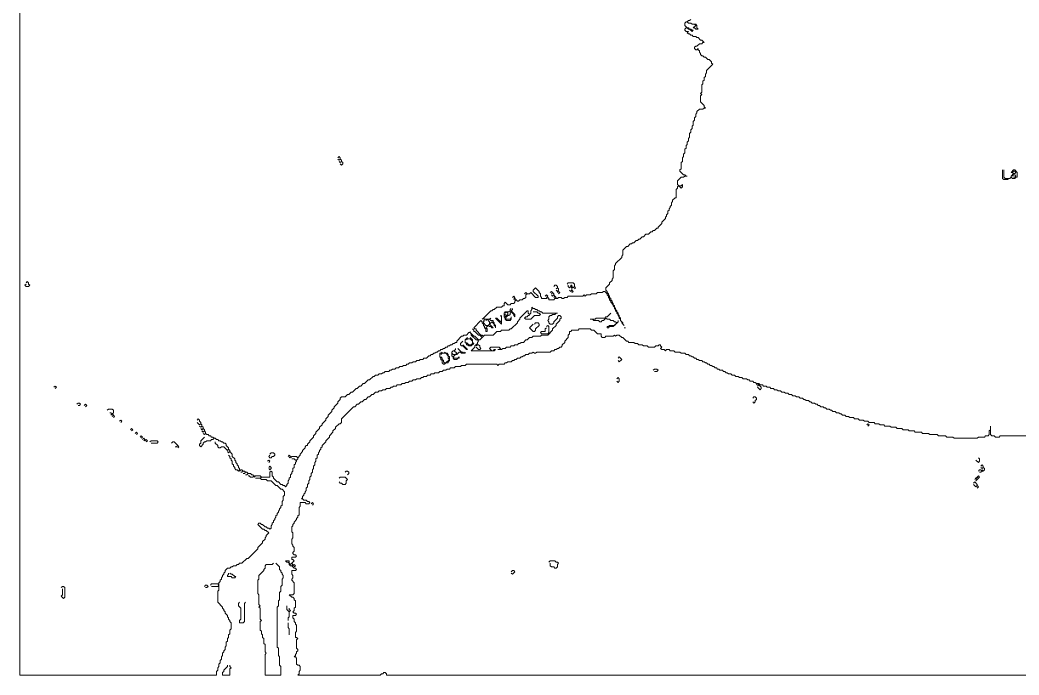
# Model space of a CAD drawing. Header units: metres. Extents: x 0 to 1919, y -1079 to 0.
# Drawn here: x 0 to 824, y -1079 to -540 of the extents above; entities that cross this region are included whole.
import ezdxf

# ---------------------------------------------------------------- set-up
doc = ezdxf.new("R2010")
doc.units = ezdxf.units.M
doc.layers.add('greeny green lines', color=3, linetype='Continuous')

msp = doc.modelspace()

# ---------------------------------------------------------------- linework, layer by layer
at = {"layer": 'greeny green lines', "lineweight": 20}
for p, q in [((0, 0), (0, -1079)), ((0, 0), (0, -1079)), ((548, -542), (549, -541)), ((548, -544), (548, -542)), ((549, -541), (550, -541)), ((550, -541), (551, -540)), ((550, -541), (551, -542)), ((551, -542), (550, -541)), ((551, -540), (552, -540)), ((551, -542), (553, -542)), ((553, -542), (551, -542)), ((552, -540), (553, -539)), ((553, -542), (554, -543)), ((554, -543), (553, -542)), ((554, -543), (556, -543)), ((557, -543), (554, -543)), ((556, -543), (557, -544)), ((558, -544), (557, -543)), ((550, -546), (548, -544)), ((548, -547), (549, -546)), ((548, -548), (548, -547)), ((549, -549), (548, -548)), ((549, -546), (550, -546)), ((551, -549), (549, -549)), ((550, -546), (551, -547)), ((551, -546), (550, -546)), ((550, -550), (551, -549)), ((551, -551), (550, -550)), ((552, -547), (551, -546)), ((551, -547), (552, -547)), ((552, -551), (551, -551)), ((552, -547), (554, -549)), ((553, -547), (552, -547)), ((553, -552), (552, -551)), ((554, -548), (553, -547)), ((554, -549), (555, -548)), ((555, -548), (554, -548)), ((557, -544), (555, -546)), ((555, -546), (556, -546)), ((556, -546), (557, -547)), ((557, -547), (559, -547)), ((558, -546), (558, -544)), ((559, -547), (558, -546)), ((554, -552), (553, -552)), ((555, -553), (554, -552)), ((557, -553), (555, -553)), ((558, -554), (557, -553)), ((559, -554), (558, -554)), ((558, -561), (560, -559)), ((561, -556), (559, -554)), ((560, -559), (562, -559)), ((562, -556), (561, -556)), ((564, -558), (562, -556)), ((562, -559), (563, -558)), ((563, -558), (564, -558)), ((556, -562), (557, -561)), ((556, -563), (556, -562)), ((557, -564), (556, -563)), ((557, -561), (558, -561)), ((558, -564), (557, -564)), ((559, -563), (558, -564)), ((559, -564), (559, -563)), ((560, -565), (559, -564)), ((560, -566), (560, -565)), ((561, -567), (560, -566)), ((561, -568), (561, -567)), ((562, -569), (561, -568)), ((563, -569), (562, -569)), ((564, -570), (563, -569)), ((565, -570), (564, -570)), ((567, -572), (565, -570)), ((566, -581), (571, -576)), ((568, -572), (567, -572)), ((570, -574), (568, -572)), ((570, -575), (570, -574)), ((571, -576), (570, -575)), ((565, -584), (566, -583)), ((565, -586), (565, -584)), ((566, -583), (566, -581)), ((562, -593), (563, -592)), ((563, -590), (564, -589)), ((563, -592), (563, -590)), ((564, -587), (565, -586)), ((564, -589), (564, -587)), ((561, -600), (562, -599)), ((562, -601), (561, -600)), ((561, -602), (562, -601)), ((562, -599), (562, -593)), ((561, -607), (561, -602)), ((564, -610), (561, -607)), ((557, -617), (558, -616)), ((557, -619), (557, -617)), ((558, -615), (560, -613)), ((558, -616), (558, -615)), ((560, -613), (563, -613)), ((563, -613), (564, -612)), ((564, -611), (564, -610)), ((565, -612), (564, -611)), ((564, -612), (565, -612)), ((555, -623), (556, -622)), ((555, -626), (555, -623)), ((556, -620), (557, -619)), ((556, -622), (556, -620)), ((552, -633), (553, -632)), ((552, -636), (552, -633)), ((553, -630), (554, -629)), ((553, -632), (553, -630)), ((554, -627), (555, -626)), ((554, -629), (554, -627)), ((549, -643), (550, -642)), ((550, -640), (551, -639)), ((550, -642), (550, -640)), ((551, -637), (552, -636)), ((551, -639), (551, -637)), ((547, -650), (548, -649)), ((547, -652), (547, -650)), ((548, -646), (549, -645)), ((548, -649), (548, -646)), ((549, -645), (549, -643)), ((262, -653), (263, -652)), ((262, -653), (263, -652)), ((263, -655), (262, -654)), ((263, -652), (264, -653)), ((263, -655), (264, -654)), ((263, -655), (264, -654)), ((264, -654), (263, -655)), ((264, -657), (263, -656)), ((264, -653), (264, -654)), ((264, -654), (265, -655)), ((264, -657), (265, -656)), ((264, -657), (265, -656)), ((265, -656), (264, -657)), ((265, -659), (264, -658)), ((265, -655), (265, -656)), ((265, -656), (266, -657)), ((266, -658), (265, -659)), ((266, -657), (266, -658)), ((545, -657), (546, -656)), ((545, -662), (545, -657)), ((546, -653), (547, -652)), ((546, -656), (546, -653)), ((544, -663), (545, -662)), ((544, -664), (544, -663)), ((547, -667), (544, -664)), ((548, -667), (547, -667)), ((549, -668), (548, -667)), ((810, -663), (810, -670)), ((810, -663), (810, -670)), ((811, -669), (811, -663)), ((819, -663), (817, -665)), ((817, -665), (818, -665)), ((819, -666), (817, -668)), ((818, -665), (819, -664)), ((818, -665), (819, -664)), ((818, -665), (819, -666)), ((818, -668), (819, -667)), ((818, -668), (819, -667)), ((820, -663), (819, -663)), ((819, -664), (820, -664)), ((820, -666), (819, -666)), ((819, -667), (820, -667)), ((822, -665), (820, -663)), ((820, -664), (821, -665)), ((821, -665), (820, -666)), ((820, -667), (821, -668)), ((822, -669), (822, -665)), ((542, -672), (545, -669)), ((542, -675), (542, -672)), ((543, -676), (542, -675)), ((545, -669), (547, -669)), ((546, -675), (545, -676)), ((546, -677), (546, -675)), ((547, -669), (548, -668)), ((548, -668), (550, -668)), ((550, -668), (549, -668)), ((810, -670), (811, -671)), ((812, -670), (811, -669)), ((811, -671), (814, -671)), ((816, -670), (812, -670)), ((814, -671), (815, -670)), ((815, -670), (816, -670)), ((816, -670), (817, -669)), ((817, -669), (816, -670)), ((817, -668), (817, -669)), ((817, -669), (818, -670)), ((818, -670), (820, -670)), ((820, -669), (819, -669)), ((821, -668), (820, -669)), ((820, -670), (821, -669)), ((821, -669), (822, -669)), ((541, -679), (542, -678)), ((541, -686), (541, -679)), ((542, -677), (543, -676)), ((542, -678), (542, -677)), ((543, -676), (545, -678)), ((545, -676), (543, -676)), ((545, -678), (546, -677)), ((537, -690), (538, -689)), ((537, -692), (537, -690)), ((538, -688), (540, -686)), ((538, -689), (538, -688)), ((540, -686), (541, -686)), ((533, -700), (534, -699)), ((534, -697), (535, -696)), ((534, -699), (534, -697)), ((535, -695), (536, -694)), ((535, -696), (535, -695)), ((536, -693), (537, -692)), ((536, -694), (536, -693)), ((526, -710), (529, -707)), ((529, -706), (532, -703)), ((529, -707), (529, -706)), ((532, -702), (533, -701)), ((532, -703), (532, -702)), ((533, -701), (533, -700)), ((514, -718), (516, -716)), ((516, -716), (518, -716)), ((518, -716), (520, -714)), ((520, -714), (521, -714)), ((521, -714), (522, -713)), ((522, -713), (523, -713)), ((523, -713), (525, -711)), ((525, -711), (526, -711)), ((526, -711), (526, -710)), ((501, -726), (503, -724)), ((503, -724), (504, -724)), ((504, -724), (505, -723)), ((505, -723), (506, -723)), ((506, -723), (508, -721)), ((508, -721), (509, -721)), ((509, -721), (510, -720)), ((510, -720), (511, -720)), ((511, -720), (513, -718)), ((513, -718), (514, -718)), ((497, -729), (500, -726)), ((497, -733), (497, -729)), ((500, -726), (501, -726)), ((490, -742), (491, -741)), ((491, -740), (496, -735)), ((491, -741), (491, -740)), ((496, -734), (497, -733)), ((496, -735), (496, -734)), ((489, -746), (490, -745)), ((489, -752), (489, -746)), ((490, -745), (490, -742)), ((4, -758), (5, -757)), ((5, -756), (6, -755)), ((5, -756), (6, -755)), ((6, -755), (7, -756)), ((7, -756), (7, -757)), ((7, -757), (8, -758)), ((451, -757), (452, -756)), ((451, -757), (452, -756)), ((452, -756), (456, -756)), ((456, -756), (457, -757)), ((457, -757), (457, -759)), ((483, -760), (486, -757)), ((486, -756), (488, -754)), ((486, -757), (486, -756)), ((488, -753), (489, -752)), ((488, -754), (488, -753)), ((5, -759), (4, -758)), ((7, -759), (5, -759)), ((8, -758), (7, -759)), ((416, -765), (417, -764)), ((416, -765), (417, -764)), ((417, -764), (418, -765)), ((417, -766), (418, -765)), ((418, -765), (417, -766)), ((418, -765), (420, -765)), ((420, -765), (421, -764)), ((421, -764), (425, -768)), ((423, -762), (425, -760)), ((423, -763), (423, -762)), ((427, -767), (423, -763)), ((425, -760), (428, -763)), ((428, -763), (428, -764)), ((428, -764), (429, -765)), ((429, -765), (429, -767)), ((437, -764), (438, -763)), ((437, -764), (438, -763)), ((438, -763), (439, -764)), ((438, -765), (439, -764)), ((438, -765), (439, -764)), ((439, -764), (438, -765)), ((439, -764), (440, -765)), ((440, -759), (441, -758)), ((440, -759), (441, -758)), ((440, -765), (440, -766)), ((441, -758), (442, -758)), ((442, -758), (443, -759)), ((442, -761), (443, -760)), ((442, -761), (443, -760)), ((443, -760), (442, -761)), ((443, -763), (442, -762)), ((443, -759), (443, -760)), ((443, -760), (444, -761)), ((444, -762), (443, -763)), ((443, -764), (444, -763)), ((443, -764), (444, -763)), ((444, -761), (444, -762)), ((444, -763), (445, -764)), ((445, -764), (444, -765)), ((452, -759), (452, -758)), ((453, -760), (452, -759)), ((453, -760), (454, -759)), ((453, -760), (454, -759)), ((454, -759), (453, -760)), ((454, -763), (453, -762)), ((455, -758), (454, -758)), ((454, -758), (454, -759)), ((454, -759), (455, -760)), ((454, -763), (455, -762)), ((454, -763), (455, -762)), ((455, -762), (454, -763)), ((455, -759), (455, -758)), ((456, -760), (455, -759)), ((455, -760), (455, -762)), ((455, -762), (456, -763)), ((456, -763), (455, -764)), ((456, -760), (457, -759)), ((456, -760), (457, -759)), ((457, -759), (456, -760)), ((457, -759), (458, -760)), ((458, -760), (457, -761)), ((470, -766), (471, -765)), ((471, -765), (475, -765)), ((475, -765), (476, -764)), ((476, -764), (480, -764)), ((480, -764), (481, -763)), ((481, -763), (482, -763)), ((482, -763), (484, -765)), ((483, -762), (483, -760)), ((484, -763), (483, -762)), ((484, -764), (484, -763)), ((485, -765), (484, -764)), ((484, -765), (484, -766)), ((485, -766), (485, -765)), ((399, -773), (400, -772)), ((399, -775), (399, -773)), ((400, -772), (402, -774)), ((402, -774), (404, -774)), ((404, -774), (405, -773)), ((405, -773), (407, -773)), ((406, -768), (407, -767)), ((406, -768), (407, -767)), ((407, -767), (408, -768)), ((408, -768), (407, -769)), ((407, -770), (408, -769)), ((407, -770), (408, -769)), ((407, -773), (408, -772)), ((408, -769), (409, -770)), ((408, -771), (409, -770)), ((409, -770), (408, -771)), ((408, -772), (408, -771)), ((409, -770), (410, -771)), ((410, -771), (411, -771)), ((411, -771), (412, -770)), ((412, -770), (414, -770)), ((414, -770), (415, -769)), ((415, -769), (416, -769)), ((416, -769), (417, -768)), ((417, -768), (417, -766)), ((425, -768), (427, -768)), ((427, -768), (427, -767)), ((429, -767), (430, -768)), ((430, -768), (430, -769)), ((430, -769), (434, -769)), ((433, -767), (434, -766)), ((433, -767), (434, -766)), ((434, -766), (435, -767)), ((435, -767), (434, -768)), ((434, -769), (435, -768)), ((435, -768), (436, -769)), ((436, -769), (436, -770)), ((436, -770), (440, -770)), ((439, -767), (438, -766)), ((439, -767), (440, -766)), ((439, -767), (440, -766)), ((440, -766), (439, -767)), ((440, -766), (441, -767)), ((440, -768), (441, -767)), ((440, -768), (441, -767)), ((441, -767), (440, -768)), ((440, -770), (441, -769)), ((441, -767), (442, -768)), ((442, -768), (441, -769)), ((441, -769), (443, -769)), ((443, -769), (444, -768)), ((444, -768), (446, -768)), ((446, -768), (447, -769)), ((447, -769), (448, -769)), ((448, -769), (449, -768)), ((449, -768), (451, -768)), ((451, -768), (452, -767)), ((452, -767), (464, -767)), ((464, -767), (465, -766)), ((465, -766), (466, -767)), ((466, -767), (467, -766)), ((467, -766), (470, -766)), ((484, -766), (485, -767)), ((486, -767), (485, -766)), ((485, -767), (485, -768)), ((485, -768), (486, -769)), ((486, -768), (486, -767)), ((487, -769), (486, -768)), ((486, -769), (486, -770)), ((486, -770), (487, -771)), ((487, -770), (487, -769)), ((488, -771), (487, -770)), ((487, -771), (487, -772)), ((487, -772), (489, -774)), ((488, -772), (488, -771)), ((489, -773), (488, -772)), ((489, -774), (489, -773)), ((489, -774), (489, -775)), ((490, -775), (489, -774)), ((382, -785), (388, -779)), ((388, -779), (389, -779)), ((389, -779), (390, -778)), ((390, -778), (391, -778)), ((391, -778), (393, -776)), ((393, -776), (397, -776)), ((397, -776), (398, -775)), ((398, -775), (399, -775)), ((400, -780), (399, -781)), ((399, -781), (399, -784)), ((399, -783), (400, -782)), ((399, -783), (400, -782)), ((403, -780), (400, -780)), ((400, -781), (401, -780)), ((400, -781), (401, -780)), ((400, -782), (401, -783)), ((401, -783), (400, -782)), ((401, -780), (402, -781)), ((402, -782), (401, -783)), ((402, -781), (402, -782)), ((404, -779), (403, -780)), ((403, -780), (404, -779)), ((403, -780), (404, -779)), ((403, -783), (404, -782)), ((405, -777), (404, -778)), ((405, -777), (404, -778)), ((404, -778), (404, -779)), ((404, -779), (405, -780)), ((404, -781), (405, -780)), ((405, -780), (404, -781)), ((404, -782), (404, -781)), ((405, -779), (406, -778)), ((408, -782), (405, -779)), ((405, -780), (407, -782)), ((406, -778), (406, -777)), ((407, -782), (407, -783)), ((408, -784), (408, -782)), ((418, -779), (412, -785)), ((419, -779), (418, -779)), ((419, -781), (419, -779)), ((420, -782), (419, -781)), ((421, -781), (420, -782)), ((422, -778), (421, -779)), ((421, -779), (421, -781)), ((423, -777), (422, -776)), ((422, -776), (422, -778)), ((424, -777), (423, -777)), ((423, -780), (426, -780)), ((423, -780), (426, -780)), ((425, -778), (424, -777)), ((426, -778), (425, -778)), ((427, -779), (426, -778)), ((426, -780), (427, -781)), ((428, -779), (427, -779)), ((427, -781), (428, -781)), ((429, -780), (428, -779)), ((428, -781), (429, -782)), ((429, -782), (428, -783)), ((430, -780), (429, -780)), ((431, -781), (430, -780)), ((443, -781), (431, -781)), ((438, -783), (439, -782)), ((439, -782), (441, -782)), ((441, -782), (442, -781)), ((442, -781), (443, -781)), ((487, -781), (484, -784)), ((487, -781), (484, -784)), ((489, -775), (490, -776)), ((490, -776), (490, -775)), ((490, -776), (490, -777)), ((491, -777), (490, -776)), ((490, -777), (491, -778)), ((491, -778), (491, -777)), ((491, -778), (491, -779)), ((492, -779), (491, -778)), ((491, -779), (492, -780)), ((492, -780), (492, -779)), ((492, -780), (492, -781)), ((493, -781), (492, -780)), ((492, -781), (493, -782)), ((493, -782), (493, -781)), ((493, -782), (493, -783)), ((494, -783), (493, -782)), ((374, -793), (380, -787)), ((380, -787), (381, -788)), ((381, -786), (382, -785)), ((381, -786), (382, -785)), ((381, -788), (381, -789)), ((381, -789), (382, -790)), ((383, -786), (382, -785)), ((382, -785), (383, -786)), ((383, -786), (382, -787)), ((382, -788), (383, -787)), ((382, -789), (382, -788)), ((384, -791), (382, -789)), ((382, -790), (382, -791)), ((387, -786), (383, -786)), ((384, -787), (385, -786)), ((384, -787), (385, -786)), ((385, -786), (387, -788)), ((387, -790), (386, -791)), ((387, -786), (388, -785)), ((388, -785), (387, -786)), ((388, -787), (387, -786)), ((387, -790), (389, -788)), ((387, -788), (387, -790)), ((390, -793), (387, -790)), ((390, -787), (388, -787)), ((389, -788), (391, -790)), ((390, -788), (390, -787)), ((391, -789), (390, -788)), ((391, -790), (391, -789)), ((391, -790), (391, -791)), ((392, -791), (391, -790)), ((393, -785), (392, -785)), ((392, -785), (397, -790)), ((396, -788), (393, -785)), ((396, -783), (397, -784)), ((396, -783), (397, -784)), ((397, -787), (396, -788)), ((397, -790), (397, -783)), ((397, -784), (397, -787)), ((399, -784), (400, -785)), ((400, -785), (402, -783)), ((401, -783), (400, -784)), ((400, -785), (400, -786)), ((401, -786), (400, -785)), ((400, -786), (401, -787)), ((404, -786), (401, -786)), ((401, -787), (404, -787)), ((402, -783), (403, -783)), ((405, -785), (404, -786)), ((404, -787), (405, -786)), ((405, -786), (405, -784)), ((405, -784), (405, -785)), ((410, -789), (405, -794)), ((407, -783), (408, -784)), ((412, -786), (410, -788)), ((410, -788), (410, -789)), ((412, -785), (412, -786)), ((416, -785), (417, -784)), ((417, -786), (416, -785)), ((417, -784), (418, -784)), ((421, -786), (417, -786)), ((418, -784), (419, -783)), ((419, -783), (420, -783)), ((420, -793), (423, -790)), ((424, -783), (421, -786)), ((428, -783), (424, -783)), ((424, -790), (425, -789)), ((424, -790), (425, -789)), ((425, -789), (427, -789)), ((427, -789), (428, -790)), ((428, -790), (428, -791)), ((435, -787), (436, -786)), ((436, -788), (435, -787)), ((436, -784), (437, -783)), ((436, -786), (436, -784)), ((436, -789), (436, -788)), ((437, -790), (436, -789)), ((437, -783), (438, -783)), ((439, -790), (437, -790)), ((440, -789), (439, -790)), ((443, -785), (440, -788)), ((440, -788), (440, -789)), ((442, -790), (445, -787)), ((442, -791), (442, -790)), ((444, -783), (443, -784)), ((443, -784), (443, -785)), ((445, -783), (444, -783)), ((446, -784), (445, -783)), ((445, -786), (446, -785)), ((445, -787), (445, -786)), ((446, -785), (446, -784)), ((474, -786), (470, -786)), ((470, -786), (472, -786)), ((472, -786), (473, -787)), ((473, -787), (477, -787)), ((475, -785), (474, -786)), ((482, -785), (475, -785)), ((477, -787), (478, -788)), ((478, -788), (479, -788)), ((479, -788), (480, -787)), ((480, -787), (481, -787)), ((481, -787), (483, -785)), ((483, -784), (482, -785)), ((484, -784), (483, -784)), ((483, -785), (484, -786)), ((484, -786), (486, -786)), ((486, -786), (487, -787)), ((487, -787), (489, -787)), ((489, -787), (490, -788)), ((489, -792), (493, -788)), ((490, -788), (491, -788)), ((492, -789), (490, -791)), ((491, -788), (492, -789)), ((493, -783), (494, -784)), ((493, -788), (493, -787)), ((494, -784), (494, -783)), ((494, -784), (494, -785)), ((495, -785), (494, -784)), ((494, -785), (495, -786)), ((495, -787), (495, -785)), ((495, -786), (495, -787)), ((495, -787), (496, -788)), ((497, -789), (495, -787)), ((496, -788), (496, -789)), ((496, -789), (498, -791)), ((497, -790), (497, -789)), ((498, -791), (497, -790)), ((368, -799), (370, -797)), ((370, -797), (371, -797)), ((371, -797), (371, -796)), ((371, -797), (372, -798)), ((374, -800), (371, -797)), ((372, -798), (372, -799)), ((373, -794), (374, -795)), ((373, -794), (374, -795)), ((375, -794), (374, -793)), ((374, -795), (374, -796)), ((374, -796), (375, -796)), ((376, -794), (375, -794)), ((375, -796), (378, -799)), ((376, -795), (376, -794)), ((380, -799), (376, -795)), ((382, -791), (383, -792)), ((383, -792), (383, -793)), ((383, -793), (384, -794)), ((384, -793), (386, -791)), ((386, -791), (384, -791)), ((385, -794), (384, -793)), ((384, -794), (384, -796)), ((384, -796), (385, -796)), ((385, -796), (385, -794)), ((386, -791), (387, -792)), ((387, -792), (388, -792)), ((388, -792), (389, -793)), ((389, -793), (390, -793)), ((393, -796), (390, -799)), ((391, -791), (392, -792)), ((392, -793), (392, -791)), ((392, -792), (392, -793)), ((396, -796), (393, -796)), ((397, -795), (396, -796)), ((403, -795), (397, -795)), ((404, -794), (403, -795)), ((405, -794), (404, -794)), ((423, -796), (420, -793)), ((424, -796), (423, -796)), ((425, -795), (424, -796)), ((428, -791), (425, -794)), ((425, -794), (425, -795)), ((429, -797), (430, -796)), ((430, -798), (429, -797)), ((430, -796), (433, -796)), ((435, -798), (430, -798)), ((433, -794), (434, -793)), ((433, -796), (433, -794)), ((434, -792), (435, -791)), ((434, -792), (435, -791)), ((435, -791), (436, -792)), ((435, -799), (439, -795)), ((436, -797), (435, -798)), ((436, -792), (436, -797)), ((439, -794), (442, -791)), ((439, -795), (439, -794)), ((453, -798), (452, -799)), ((454, -796), (453, -796)), ((453, -796), (453, -798)), ((455, -795), (454, -796)), ((460, -795), (455, -795)), ((461, -794), (460, -795)), ((470, -794), (461, -794)), ((471, -795), (470, -794)), ((473, -795), (471, -795)), ((476, -798), (473, -795)), ((479, -798), (476, -798)), ((479, -800), (479, -798)), ((485, -792), (484, -792)), ((484, -792), (484, -793)), ((484, -793), (485, -793)), ((486, -791), (485, -792)), ((485, -793), (486, -792)), ((490, -791), (486, -791)), ((486, -792), (489, -792)), ((498, -793), (499, -793)), ((498, -793), (499, -793)), ((354, -808), (355, -807)), ((355, -807), (356, -807)), ((356, -807), (357, -806)), ((357, -806), (358, -806)), ((358, -806), (359, -805)), ((359, -805), (360, -805)), ((360, -804), (364, -800)), ((360, -805), (360, -804)), ((365, -804), (363, -806)), ((365, -804), (363, -806)), ((363, -806), (363, -807)), ((363, -807), (364, -808)), ((364, -800), (365, -800)), ((365, -800), (366, -799)), ((369, -811), (365, -807)), ((366, -799), (368, -799)), ((369, -801), (367, -803)), ((369, -801), (367, -803)), ((367, -803), (367, -805)), ((367, -805), (368, -806)), ((368, -803), (369, -802)), ((368, -803), (369, -802)), ((370, -807), (368, -805)), ((368, -806), (368, -807)), ((368, -807), (369, -807)), ((369, -802), (371, -802)), ((369, -807), (370, -808)), ((372, -807), (370, -807)), ((373, -803), (371, -801)), ((371, -802), (373, -804)), ((372, -799), (376, -803)), ((372, -808), (374, -806)), ((373, -806), (372, -807)), ((373, -805), (373, -803)), ((373, -804), (373, -806)), ((374, -806), (373, -805)), ((375, -800), (374, -800)), ((378, -803), (375, -800)), ((377, -806), (375, -808)), ((376, -803), (377, -803)), ((376, -808), (377, -807)), ((376, -808), (377, -807)), ((377, -803), (378, -804)), ((378, -804), (377, -805)), ((377, -805), (377, -806)), ((377, -807), (378, -807)), ((378, -799), (379, -799)), ((379, -803), (378, -803)), ((378, -807), (379, -808)), ((379, -799), (381, -801)), ((381, -801), (379, -803)), ((381, -799), (380, -799)), ((380, -800), (381, -799)), ((380, -800), (381, -799)), ((382, -800), (381, -799)), ((381, -799), (382, -800)), ((382, -800), (381, -801)), ((383, -799), (382, -800)), ((390, -799), (383, -799)), ((407, -808), (408, -807)), ((408, -807), (410, -807)), ((410, -807), (411, -806)), ((411, -806), (412, -806)), ((412, -806), (413, -805)), ((413, -805), (415, -805)), ((415, -805), (417, -803)), ((417, -803), (418, -803)), ((418, -803), (420, -801)), ((420, -801), (422, -801)), ((422, -801), (423, -800)), ((423, -800), (429, -800)), ((429, -800), (430, -799)), ((430, -799), (435, -799)), ((449, -805), (447, -807)), ((447, -807), (447, -808)), ((452, -801), (449, -804)), ((449, -804), (449, -805)), ((452, -799), (452, -801)), ((480, -801), (479, -800)), ((482, -801), (480, -801)), ((483, -800), (482, -801)), ((489, -800), (483, -800)), ((490, -799), (489, -800)), ((491, -800), (490, -799)), ((492, -799), (491, -800)), ((494, -799), (492, -799)), ((496, -801), (494, -799)), ((497, -801), (496, -801)), ((500, -804), (497, -801)), ((501, -804), (500, -804)), ((502, -805), (501, -804)), ((506, -805), (502, -805)), ((507, -806), (506, -805)), ((509, -806), (507, -806)), ((510, -807), (509, -806)), ((513, -807), (510, -807)), ((514, -808), (513, -807)), ((527, -807), (526, -808)), ((528, -807), (527, -807)), ((528, -808), (528, -807)), ((338, -816), (339, -815)), ((339, -815), (340, -815)), ((340, -815), (341, -814)), ((341, -814), (342, -814)), ((342, -814), (343, -813)), ((343, -813), (344, -813)), ((344, -813), (345, -812)), ((345, -812), (346, -812)), ((346, -812), (347, -811)), ((347, -814), (346, -814)), ((346, -814), (346, -817)), ((347, -811), (348, -811)), ((348, -813), (347, -814)), ((348, -813), (347, -814)), ((347, -815), (348, -814)), ((347, -815), (348, -814)), ((348, -811), (349, -810)), ((348, -814), (351, -814)), ((349, -810), (350, -810)), ((350, -810), (351, -809)), ((351, -814), (350, -813)), ((351, -809), (352, -809)), ((352, -814), (351, -814)), ((351, -814), (353, -816)), ((352, -809), (353, -808)), ((353, -815), (352, -814)), ((353, -808), (354, -808)), ((353, -816), (353, -815)), ((357, -812), (356, -813)), ((356, -813), (356, -816)), ((357, -815), (356, -814)), ((358, -812), (357, -812)), ((357, -817), (359, -815)), ((359, -815), (357, -815)), ((359, -811), (358, -812)), ((358, -812), (360, -814)), ((358, -812), (360, -814)), ((359, -810), (359, -811)), ((359, -810), (359, -811)), ((360, -814), (359, -815)), ((359, -815), (360, -815)), ((360, -815), (362, -813)), ((364, -813), (361, -810)), ((362, -813), (363, -813)), ((363, -813), (364, -814)), ((364, -808), (365, -808)), ((365, -813), (364, -813)), ((364, -814), (367, -814)), ((365, -808), (368, -811)), ((366, -814), (365, -813)), ((367, -813), (366, -814)), ((367, -814), (367, -813)), ((368, -811), (369, -811)), ((370, -808), (372, -808)), ((375, -809), (372, -812)), ((372, -812), (391, -812)), ((375, -808), (375, -809)), ((378, -811), (376, -809)), ((379, -811), (378, -811)), ((379, -808), (379, -809)), ((379, -809), (380, -810)), ((380, -810), (379, -811)), ((387, -810), (388, -809)), ((389, -812), (387, -810)), ((388, -809), (395, -809)), ((390, -812), (389, -812)), ((391, -811), (390, -812)), ((391, -812), (392, -811)), ((392, -811), (391, -811)), ((395, -811), (394, -811)), ((394, -811), (397, -811)), ((395, -809), (396, -810)), ((396, -810), (395, -811)), ((397, -811), (398, -810)), ((398, -810), (400, -810)), ((400, -810), (401, -809)), ((401, -809), (404, -809)), ((404, -809), (405, -808)), ((405, -808), (407, -808)), ((417, -815), (416, -816)), ((419, -815), (417, -815)), ((420, -814), (419, -815)), ((422, -814), (420, -814)), ((423, -813), (422, -814)), ((424, -814), (423, -813)), ((425, -814), (424, -814)), ((426, -813), (425, -814)), ((437, -813), (426, -813)), ((438, -812), (437, -813)), ((440, -812), (438, -812)), ((441, -811), (440, -812)), ((442, -811), (441, -811)), ((443, -810), (442, -811)), ((444, -810), (443, -810)), ((445, -809), (444, -810)), ((446, -809), (445, -809)), ((447, -808), (446, -809)), ((517, -808), (514, -808)), ((518, -809), (517, -808)), ((523, -809), (518, -809)), ((524, -808), (523, -809)), ((526, -808), (524, -808)), ((529, -809), (528, -808)), ((528, -810), (529, -809)), ((529, -811), (528, -810)), ((531, -811), (529, -811)), ((532, -812), (531, -811)), ((533, -811), (532, -812)), ((535, -811), (533, -811)), ((536, -812), (535, -811)), ((539, -812), (536, -812)), ((540, -813), (539, -812)), ((544, -813), (540, -813)), ((545, -814), (544, -813)), ((548, -814), (545, -814)), ((549, -815), (548, -814)), ((551, -815), (549, -815)), ((552, -816), (551, -815)), ((318, -824), (319, -823)), ((319, -823), (320, -823)), ((320, -823), (321, -822)), ((321, -822), (323, -822)), ((323, -822), (324, -821)), ((324, -821), (326, -821)), ((326, -821), (327, -820)), ((327, -820), (329, -820)), ((329, -820), (330, -819)), ((330, -819), (332, -819)), ((332, -819), (333, -818)), ((333, -818), (335, -818)), ((335, -818), (337, -816)), ((337, -816), (338, -816)), ((346, -817), (347, -818)), ((348, -818), (347, -817)), ((347, -818), (347, -819)), ((347, -819), (348, -820)), ((348, -819), (348, -818)), ((349, -820), (348, -819)), ((348, -820), (348, -822)), ((348, -822), (349, -823)), ((349, -821), (349, -820)), ((350, -822), (349, -821)), ((349, -823), (350, -823)), ((350, -823), (351, -822)), ((351, -822), (350, -822)), ((354, -819), (351, -822)), ((351, -822), (353, -822)), ((354, -817), (353, -816)), ((353, -816), (353, -818)), ((353, -818), (354, -819)), ((353, -821), (354, -820)), ((353, -822), (353, -821)), ((354, -820), (354, -817)), ((356, -816), (357, -817)), ((357, -817), (357, -818)), ((358, -818), (357, -817)), ((357, -818), (358, -819)), ((361, -818), (358, -818)), ((358, -819), (360, -819)), ((360, -819), (361, -818)), ((362, -817), (361, -818)), ((361, -818), (362, -818)), ((362, -818), (362, -817)), ((368, -823), (367, -824)), ((393, -823), (368, -823)), ((394, -824), (393, -823)), ((395, -823), (394, -824)), ((399, -823), (395, -823)), ((400, -822), (399, -823)), ((401, -822), (400, -822)), ((402, -821), (401, -822)), ((405, -821), (402, -821)), ((406, -820), (405, -821)), ((407, -820), (406, -820)), ((408, -819), (407, -820)), ((409, -819), (408, -819)), ((410, -818), (409, -819)), ((412, -818), (410, -818)), ((413, -817), (412, -818)), ((414, -817), (413, -817)), ((415, -816), (414, -817)), ((416, -816), (415, -816)), ((493, -818), (494, -817)), ((493, -818), (494, -817)), ((494, -821), (493, -820)), ((494, -817), (496, -819)), ((496, -819), (494, -821)), ((553, -816), (552, -816)), ((554, -817), (553, -816)), ((555, -817), (554, -817)), ((556, -818), (555, -817)), ((557, -818), (556, -818)), ((558, -819), (557, -818)), ((559, -819), (558, -819)), ((560, -820), (559, -819)), ((562, -820), (560, -820)), ((563, -821), (562, -820)), ((564, -821), (563, -821)), ((565, -822), (564, -821)), ((566, -822), (565, -822)), ((567, -823), (566, -822)), ((568, -823), (567, -823)), ((569, -824), (568, -823)), ((295, -832), (296, -831)), ((296, -831), (298, -831)), ((298, -831), (299, -830)), ((299, -830), (300, -830)), ((300, -830), (301, -829)), ((301, -829), (304, -829)), ((304, -829), (305, -828)), ((305, -828), (306, -828)), ((306, -828), (307, -827)), ((307, -827), (309, -827)), ((309, -827), (310, -826)), ((310, -826), (312, -826)), ((312, -826), (313, -825)), ((313, -825), (315, -825)), ((315, -825), (316, -824)), ((316, -824), (318, -824)), ((339, -831), (338, -832)), ((341, -831), (339, -831)), ((342, -830), (341, -831)), ((345, -830), (342, -830)), ((346, -829), (345, -830)), ((348, -829), (346, -829)), ((349, -828), (348, -829)), ((351, -828), (349, -828)), ((352, -827), (351, -828)), ((354, -827), (352, -827)), ((355, -826), (354, -827)), ((358, -826), (355, -826)), ((359, -825), (358, -826)), ((363, -825), (359, -825)), ((364, -824), (363, -825)), ((367, -824), (364, -824)), ((522, -828), (523, -827)), ((522, -828), (523, -827)), ((523, -827), (525, -827)), ((525, -829), (523, -829)), ((525, -827), (526, -828)), ((526, -828), (525, -829)), ((570, -824), (569, -824)), ((571, -825), (570, -824)), ((572, -825), (571, -825)), ((573, -826), (572, -825)), ((574, -826), (573, -826)), ((575, -827), (574, -826)), ((576, -827), (575, -827)), ((577, -828), (576, -827)), ((579, -828), (577, -828)), ((580, -829), (579, -828)), ((581, -829), (580, -829)), ((582, -830), (581, -829)), ((583, -830), (582, -830)), ((584, -831), (583, -830)), ((586, -831), (584, -831)), ((587, -832), (586, -831)), ((281, -841), (283, -839)), ((283, -839), (284, -839)), ((284, -839), (287, -836)), ((287, -836), (288, -836)), ((288, -836), (291, -833)), ((291, -833), (292, -833)), ((292, -833), (293, -832)), ((293, -832), (295, -832)), ((315, -839), (314, -840)), ((317, -839), (315, -839)), ((318, -838), (317, -839)), ((320, -838), (318, -838)), ((321, -837), (320, -838)), ((323, -837), (321, -837)), ((324, -836), (323, -837)), ((326, -836), (324, -836)), ((327, -835), (326, -836)), ((330, -835), (327, -835)), ((331, -834), (330, -835)), ((332, -834), (331, -834)), ((333, -833), (332, -834)), ((335, -833), (333, -833)), ((336, -832), (335, -833)), ((338, -832), (336, -832)), ((492, -835), (493, -834)), ((492, -835), (493, -834)), ((493, -838), (492, -837)), ((493, -834), (494, -835)), ((494, -837), (493, -838)), ((494, -835), (494, -837)), ((589, -832), (587, -832)), ((590, -833), (589, -832)), ((592, -833), (590, -833)), ((593, -834), (592, -833)), ((595, -834), (593, -834)), ((596, -835), (595, -834)), ((599, -835), (596, -835)), ((600, -836), (599, -835)), ((601, -836), (600, -836)), ((602, -837), (601, -836)), ((604, -837), (602, -837)), ((605, -838), (604, -837)), ((606, -838), (605, -838)), ((607, -839), (606, -838)), ((609, -839), (607, -839)), ((607, -840), (608, -839)), ((607, -840), (608, -839)), ((608, -839), (609, -840)), ((610, -840), (609, -839)), ((28, -842), (29, -841)), ((28, -842), (29, -841)), ((29, -841), (30, -842)), ((30, -842), (29, -843)), ((268, -850), (270, -848)), ((270, -848), (271, -848)), ((271, -848), (273, -846)), ((273, -846), (274, -846)), ((274, -846), (277, -843)), ((277, -843), (278, -843)), ((278, -843), (280, -841)), ((280, -841), (281, -841)), ((290, -848), (288, -850)), ((291, -848), (290, -848)), ((293, -846), (291, -848)), ((295, -846), (293, -846)), ((296, -845), (295, -846)), ((298, -845), (296, -845)), ((299, -844), (298, -845)), ((301, -844), (299, -844)), ((302, -843), (301, -844)), ((305, -843), (302, -843)), ((306, -842), (305, -843)), ((307, -842), (306, -842)), ((308, -841), (307, -842)), ((310, -841), (308, -841)), ((311, -840), (310, -841)), ((314, -840), (311, -840)), ((608, -841), (609, -840)), ((608, -841), (609, -840)), ((609, -840), (608, -841)), ((610, -844), (608, -842)), ((609, -840), (611, -842)), ((612, -840), (610, -840)), ((611, -843), (610, -844)), ((611, -842), (611, -843)), ((613, -841), (612, -840)), ((615, -841), (613, -841)), ((616, -842), (615, -841)), ((618, -842), (616, -842)), ((619, -843), (618, -842)), ((621, -843), (619, -843)), ((622, -844), (621, -843)), ((624, -844), (622, -844)), ((625, -845), (624, -844)), ((627, -845), (625, -845)), ((628, -846), (627, -845)), ((630, -846), (628, -846)), ((631, -847), (630, -846)), ((633, -847), (631, -847)), ((634, -848), (633, -847)), ((636, -848), (634, -848)), ((637, -849), (636, -848)), ((47, -856), (48, -855)), ((47, -856), (48, -855)), ((48, -855), (49, -855)), ((49, -855), (50, -856)), ((50, -856), (49, -857)), ((53, -857), (54, -856)), ((53, -857), (54, -856)), ((54, -856), (55, -857)), ((259, -858), (262, -855)), ((262, -854), (264, -852)), ((262, -855), (262, -854)), ((264, -851), (265, -850)), ((264, -852), (264, -851)), ((265, -850), (268, -850)), ((278, -856), (276, -858)), ((279, -856), (278, -856)), ((281, -854), (279, -856)), ((282, -854), (281, -854)), ((284, -852), (282, -854)), ((285, -852), (284, -852)), ((287, -850), (285, -852)), ((288, -850), (287, -850)), ((604, -851), (605, -850)), ((604, -851), (605, -850)), ((605, -855), (604, -854)), ((605, -850), (606, -850)), ((606, -854), (605, -855)), ((606, -850), (607, -851)), ((607, -852), (606, -853)), ((606, -853), (606, -854)), ((607, -851), (607, -852)), ((639, -849), (637, -849)), ((640, -850), (639, -849)), ((642, -850), (640, -850)), ((643, -851), (642, -850)), ((645, -851), (643, -851)), ((646, -852), (645, -851)), ((647, -852), (646, -852)), ((648, -853), (647, -852)), ((650, -853), (648, -853)), ((651, -854), (650, -853)), ((652, -854), (651, -854)), ((653, -855), (652, -854)), ((655, -855), (653, -855)), ((656, -856), (655, -855)), ((657, -856), (656, -856)), ((658, -857), (657, -856)), ((49, -857), (48, -857)), ((55, -857), (54, -858)), ((72, -861), (73, -860)), ((72, -861), (73, -860)), ((73, -860), (76, -860)), ((75, -863), (74, -863)), ((76, -864), (75, -863)), ((75, -865), (76, -864)), ((75, -865), (76, -864)), ((76, -860), (77, -861)), ((77, -863), (76, -864)), ((76, -864), (77, -865)), ((77, -861), (77, -863)), ((254, -865), (257, -862)), ((257, -861), (259, -859)), ((257, -862), (257, -861)), ((259, -859), (259, -858)), ((275, -858), (265, -868)), ((276, -858), (275, -858)), ((659, -857), (658, -857)), ((660, -858), (659, -857)), ((662, -858), (660, -858)), ((663, -859), (662, -858)), ((664, -859), (663, -859)), ((665, -860), (664, -859)), ((667, -860), (665, -860)), ((668, -861), (667, -860)), ((669, -861), (668, -861)), ((670, -862), (669, -861)), ((672, -862), (670, -862)), ((673, -863), (672, -862)), ((675, -863), (673, -863)), ((676, -864), (675, -863)), ((677, -864), (676, -864)), ((678, -865), (677, -864)), ((76, -866), (77, -865)), ((76, -866), (77, -865)), ((77, -865), (76, -866)), ((77, -865), (78, -866)), ((78, -866), (77, -867)), ((82, -870), (83, -869)), ((82, -870), (83, -869)), ((83, -869), (84, -870)), ((84, -870), (83, -871)), ((146, -869), (147, -868)), ((146, -869), (147, -868)), ((148, -873), (146, -871)), ((147, -868), (148, -869)), ((148, -869), (148, -870)), ((148, -870), (149, -871)), ((148, -873), (149, -872)), ((148, -873), (149, -872)), ((149, -872), (148, -873)), ((149, -871), (149, -872)), ((149, -872), (150, -873)), ((249, -872), (252, -869)), ((249, -873), (249, -872)), ((252, -868), (254, -866)), ((252, -869), (252, -868)), ((254, -866), (254, -865)), ((263, -872), (260, -875)), ((264, -872), (263, -872)), ((265, -871), (264, -872)), ((265, -868), (265, -871)), ((680, -865), (678, -865)), ((681, -866), (680, -865)), ((683, -866), (681, -866)), ((684, -867), (683, -866)), ((687, -867), (684, -867)), ((688, -868), (687, -867)), ((691, -868), (688, -868)), ((692, -869), (691, -868)), ((695, -869), (692, -869)), ((696, -870), (695, -869)), ((699, -870), (696, -870)), ((698, -873), (699, -872)), ((698, -873), (699, -872)), ((700, -871), (699, -870)), ((699, -872), (700, -873)), ((704, -871), (700, -871)), ((705, -872), (704, -871)), ((708, -872), (705, -872)), ((709, -873), (708, -872)), ((91, -877), (92, -876)), ((91, -877), (92, -876)), ((92, -876), (93, -877)), ((93, -877), (92, -878)), ((95, -880), (96, -879)), ((95, -880), (96, -879)), ((96, -879), (97, -880)), ((97, -880), (96, -881)), ((149, -875), (148, -874)), ((149, -875), (150, -874)), ((149, -875), (150, -874)), ((150, -874), (149, -875)), ((150, -877), (149, -876)), ((150, -873), (150, -874)), ((150, -874), (151, -875)), ((150, -877), (151, -876)), ((150, -877), (151, -876)), ((151, -876), (150, -877)), ((151, -879), (150, -878)), ((151, -875), (151, -876)), ((151, -876), (152, -877)), ((151, -879), (152, -878)), ((151, -879), (152, -878)), ((152, -878), (151, -879)), ((152, -881), (151, -880)), ((152, -877), (152, -878)), ((152, -878), (153, -879)), ((152, -881), (153, -880)), ((152, -881), (153, -880)), ((153, -880), (152, -881)), ((153, -879), (153, -880)), ((153, -880), (154, -881)), ((154, -881), (155, -881)), ((155, -881), (156, -882)), ((242, -882), (244, -880)), ((244, -879), (247, -876)), ((244, -880), (244, -879)), ((247, -875), (249, -873)), ((247, -876), (247, -875)), ((258, -879), (255, -882)), ((260, -876), (258, -878)), ((258, -878), (258, -879)), ((260, -875), (260, -876)), ((700, -873), (699, -874)), ((712, -873), (709, -873)), ((713, -874), (712, -873)), ((717, -874), (713, -874)), ((718, -875), (717, -874)), ((722, -875), (718, -875)), ((723, -876), (722, -875)), ((727, -876), (723, -876)), ((728, -877), (727, -876)), ((732, -877), (728, -877)), ((733, -878), (732, -877)), ((737, -878), (733, -878)), ((738, -879), (737, -878)), ((743, -879), (738, -879)), ((744, -880), (743, -879)), ((749, -880), (744, -880)), ((750, -881), (749, -880)), ((756, -881), (750, -881)), ((757, -882), (756, -881)), ((799, -881), (798, -882)), ((800, -877), (799, -878)), ((799, -878), (799, -881)), ((800, -881), (800, -874)), ((800, -874), (800, -877)), ((801, -882), (800, -881)), ((99, -883), (100, -882)), ((99, -883), (100, -882)), ((100, -882), (101, -883)), ((101, -883), (100, -884)), ((101, -885), (102, -884)), ((101, -885), (102, -884)), ((102, -884), (103, -885)), ((103, -885), (102, -886)), ((103, -886), (104, -885)), ((103, -886), (104, -885)), ((104, -885), (105, -886)), ((105, -886), (104, -887)), ((107, -887), (108, -886)), ((107, -887), (108, -886)), ((108, -886), (113, -886)), ((113, -888), (108, -888)), ((113, -886), (114, -887)), ((114, -887), (113, -888)), ((125, -888), (126, -887)), ((125, -888), (126, -887)), ((126, -887), (127, -887)), ((127, -887), (130, -890)), ((148, -889), (149, -888)), ((148, -890), (148, -889)), ((149, -886), (152, -883)), ((149, -888), (149, -886)), ((151, -889), (149, -891)), ((152, -887), (151, -888)), ((151, -888), (151, -889)), ((153, -887), (152, -887)), ((154, -886), (153, -887)), ((157, -886), (154, -886)), ((156, -882), (157, -882)), ((157, -882), (158, -883)), ((158, -885), (157, -886)), ((158, -883), (159, -883)), ((159, -885), (158, -885)), ((159, -883), (160, -884)), ((159, -885), (160, -884)), ((159, -885), (160, -884)), ((160, -884), (159, -885)), ((160, -884), (161, -884)), ((161, -884), (162, -885)), ((161, -888), (161, -887)), ((163, -890), (161, -888)), ((162, -885), (163, -885)), ((163, -885), (164, -886)), ((164, -886), (165, -886)), ((165, -886), (166, -887)), ((166, -887), (167, -887)), ((167, -887), (168, -888)), ((168, -888), (169, -888)), ((169, -888), (170, -889)), ((170, -889), (170, -890)), ((237, -889), (239, -887)), ((237, -890), (237, -889)), ((239, -886), (242, -883)), ((239, -887), (239, -886)), ((242, -883), (242, -882)), ((252, -887), (249, -890)), ((255, -883), (252, -886)), ((252, -886), (252, -887)), ((255, -882), (255, -883)), ((763, -882), (757, -882)), ((764, -883), (763, -882)), ((769, -883), (764, -883)), ((770, -884), (769, -883)), ((789, -884), (770, -884)), ((790, -883), (789, -884)), ((795, -883), (790, -883)), ((796, -882), (795, -883)), ((798, -882), (796, -882)), ((803, -882), (801, -882)), ((804, -883), (803, -882)), ((807, -883), (804, -883)), ((808, -882), (807, -883)), ((831, -882), (808, -882)), ((129, -891), (128, -891)), ((129, -891), (130, -890)), ((129, -891), (130, -890)), ((130, -890), (129, -891)), ((130, -890), (131, -891)), ((131, -891), (130, -892)), ((149, -891), (148, -890)), ((163, -891), (163, -890)), ((164, -892), (163, -891)), ((165, -892), (164, -892)), ((166, -891), (165, -892)), ((168, -891), (166, -891)), ((171, -894), (168, -891)), ((170, -890), (172, -892)), ((171, -894), (172, -893)), ((171, -894), (172, -893)), ((172, -893), (171, -894)), ((172, -896), (171, -895)), ((172, -892), (172, -893)), ((172, -893), (173, -894)), ((172, -896), (173, -895)), ((172, -896), (173, -895)), ((173, -895), (172, -896)), ((173, -894), (173, -895)), ((173, -895), (175, -897)), ((175, -897), (175, -899)), ((206, -897), (207, -896)), ((206, -897), (207, -896)), ((207, -896), (209, -896)), ((209, -896), (210, -897)), ((210, -897), (210, -898)), ((231, -897), (233, -895)), ((231, -898), (231, -897)), ((233, -894), (235, -892)), ((233, -895), (233, -894)), ((235, -891), (236, -890)), ((235, -892), (235, -891)), ((236, -890), (237, -890)), ((246, -897), (245, -898)), ((247, -895), (246, -896)), ((246, -896), (246, -897)), ((248, -893), (247, -894)), ((247, -894), (247, -895)), ((249, -891), (248, -892)), ((248, -892), (248, -893)), ((249, -890), (249, -891)), ((173, -899), (172, -898)), ((173, -900), (173, -899)), ((174, -901), (173, -900)), ((174, -902), (174, -901)), ((175, -903), (174, -902)), ((175, -899), (177, -901)), ((175, -905), (175, -903)), ((176, -906), (175, -905)), ((177, -901), (177, -902)), ((177, -902), (178, -903)), ((178, -903), (178, -904)), ((178, -904), (179, -905)), ((179, -905), (179, -906)), ((204, -903), (205, -902)), ((204, -903), (205, -902)), ((205, -899), (206, -898)), ((206, -900), (205, -899)), ((205, -902), (206, -903)), ((206, -903), (205, -904)), ((207, -900), (206, -900)), ((208, -899), (207, -900)), ((209, -899), (208, -899)), ((210, -898), (209, -899)), ((221, -899), (222, -898)), ((221, -899), (222, -898)), ((222, -898), (223, -899)), ((223, -899), (222, -900)), ((223, -900), (224, -899)), ((223, -900), (224, -899)), ((224, -899), (228, -899)), ((226, -901), (224, -901)), ((227, -902), (226, -901)), ((226, -906), (227, -905)), ((228, -902), (227, -902)), ((227, -904), (228, -903)), ((227, -905), (227, -904)), ((228, -899), (229, -900)), ((228, -902), (229, -901)), ((229, -901), (228, -902)), ((228, -903), (228, -902)), ((229, -900), (231, -898)), ((229, -901), (229, -900)), ((229, -900), (229, -901)), ((244, -903), (243, -904)), ((243, -904), (243, -906)), ((245, -900), (244, -901)), ((244, -901), (244, -903)), ((245, -898), (245, -900)), ((790, -904), (788, -902)), ((790, -900), (791, -901)), ((790, -900), (791, -901)), ((791, -903), (790, -904)), ((791, -901), (791, -903)), ((176, -907), (176, -906)), ((177, -908), (176, -907)), ((177, -909), (177, -908)), ((178, -910), (177, -909)), ((179, -910), (178, -910)), ((179, -906), (180, -907)), ((180, -911), (179, -910)), ((180, -907), (180, -908)), ((180, -908), (181, -909)), ((181, -910), (180, -911)), ((181, -909), (181, -910)), ((181, -911), (182, -910)), ((181, -911), (182, -910)), ((182, -910), (183, -910)), ((183, -912), (182, -912)), ((183, -910), (184, -911)), ((183, -912), (184, -911)), ((183, -912), (184, -911)), ((184, -911), (183, -912)), ((184, -911), (185, -911)), ((185, -913), (184, -913)), ((185, -911), (186, -912)), ((185, -913), (186, -912)), ((185, -913), (186, -912)), ((186, -912), (185, -913)), ((186, -912), (187, -912)), ((187, -914), (186, -914)), ((187, -912), (188, -913)), ((187, -914), (188, -913)), ((187, -914), (188, -913)), ((188, -913), (187, -914)), ((188, -913), (190, -913)), ((190, -913), (191, -914)), ((191, -914), (192, -914)), ((192, -914), (193, -915)), ((205, -908), (206, -907)), ((205, -908), (206, -907)), ((206, -910), (205, -909)), ((206, -907), (207, -908)), ((207, -909), (206, -910)), ((206, -912), (207, -911)), ((206, -916), (206, -912)), ((207, -908), (207, -909)), ((207, -911), (208, -912)), ((208, -912), (208, -915)), ((223, -914), (224, -913)), ((223, -916), (223, -914)), ((224, -912), (225, -911)), ((224, -913), (224, -912)), ((225, -909), (226, -908)), ((225, -911), (225, -909)), ((226, -908), (226, -906)), ((241, -912), (240, -913)), ((240, -913), (240, -915)), ((242, -909), (241, -910)), ((241, -910), (241, -912)), ((243, -906), (242, -907)), ((242, -907), (242, -909)), ((268, -912), (269, -911)), ((268, -912), (269, -911)), ((269, -911), (270, -911)), ((270, -911), (271, -912)), ((271, -913), (270, -914)), ((271, -912), (271, -913)), ((790, -911), (791, -910)), ((790, -911), (791, -910)), ((791, -910), (792, -910)), ((792, -912), (791, -912)), ((792, -907), (793, -906)), ((792, -907), (793, -906)), ((793, -909), (792, -908)), ((792, -910), (793, -911)), ((793, -911), (792, -912)), ((793, -906), (794, -907)), ((793, -909), (794, -908)), ((793, -909), (794, -908)), ((794, -908), (793, -909)), ((794, -911), (793, -910)), ((794, -907), (794, -908)), ((794, -908), (795, -909)), ((795, -910), (794, -911)), ((795, -909), (795, -910)), ((189, -915), (188, -915)), ((190, -916), (189, -915)), ((192, -916), (190, -916)), ((193, -915), (192, -916)), ((193, -916), (194, -915)), ((193, -916), (194, -915)), ((194, -915), (198, -915)), ((198, -917), (194, -917)), ((198, -915), (199, -916)), ((198, -917), (199, -916)), ((199, -916), (198, -917)), ((199, -918), (198, -917)), ((199, -916), (206, -916)), ((203, -918), (199, -918)), ((204, -919), (203, -918)), ((207, -919), (204, -919)), ((211, -923), (207, -919)), ((208, -915), (209, -916)), ((209, -916), (209, -917)), ((209, -917), (212, -920)), ((212, -920), (213, -920)), ((213, -920), (215, -922)), ((215, -922), (216, -922)), ((216, -922), (217, -923)), ((220, -922), (221, -921)), ((220, -923), (220, -922)), ((221, -919), (222, -918)), ((221, -921), (221, -919)), ((222, -917), (223, -916)), ((222, -918), (222, -917)), ((238, -921), (237, -922)), ((237, -922), (237, -924)), ((239, -918), (238, -919)), ((238, -919), (238, -921)), ((240, -915), (239, -916)), ((239, -916), (239, -918)), ((263, -917), (264, -916)), ((263, -917), (264, -916)), ((264, -921), (263, -920)), ((264, -916), (268, -916)), ((265, -921), (264, -921)), ((266, -922), (265, -921)), ((268, -922), (266, -922)), ((268, -916), (270, -918)), ((269, -921), (268, -922)), ((270, -918), (269, -919)), ((269, -919), (269, -921)), ((786, -921), (787, -920)), ((786, -921), (787, -920)), ((788, -924), (786, -922)), ((787, -918), (788, -917)), ((787, -918), (788, -917)), ((787, -920), (789, -922)), ((788, -917), (789, -916)), ((788, -917), (789, -916)), ((788, -917), (789, -918)), ((789, -918), (788, -919)), ((789, -916), (790, -915)), ((789, -916), (790, -915)), ((789, -916), (790, -917)), ((790, -917), (789, -918)), ((789, -922), (789, -923)), ((790, -915), (791, -916)), ((791, -916), (790, -917)), ((212, -923), (211, -923)), ((215, -926), (212, -923)), ((216, -926), (215, -926)), ((218, -928), (216, -926)), ((217, -923), (218, -923)), ((218, -923), (219, -924)), ((218, -931), (218, -928)), ((219, -924), (220, -923)), ((235, -929), (234, -930)), ((234, -930), (234, -931)), ((236, -927), (235, -928)), ((235, -928), (235, -929)), ((237, -924), (236, -925)), ((236, -925), (236, -927)), ((788, -924), (789, -923)), ((788, -924), (789, -923)), ((789, -923), (788, -924)), ((789, -923), (790, -924)), ((790, -924), (789, -925)), ((216, -936), (217, -935)), ((216, -939), (216, -936)), ((217, -932), (218, -931)), ((217, -935), (217, -932)), ((235, -937), (231, -937)), ((231, -937), (231, -940)), ((233, -933), (232, -934)), ((232, -934), (233, -934)), ((234, -931), (233, -932)), ((233, -932), (233, -933)), ((233, -934), (234, -935)), ((234, -935), (236, -935)), ((236, -938), (235, -937)), ((236, -935), (237, -936)), ((238, -938), (236, -938)), ((237, -936), (238, -936)), ((238, -936), (239, -937)), ((239, -937), (238, -938)), ((240, -938), (241, -937)), ((240, -938), (241, -937)), ((241, -937), (242, -938)), ((242, -938), (241, -939)), ((211, -948), (212, -947)), ((212, -946), (213, -945)), ((212, -947), (212, -946)), ((213, -944), (214, -943)), ((213, -945), (213, -944)), ((214, -942), (215, -941)), ((214, -943), (214, -942)), ((215, -940), (216, -939)), ((215, -941), (215, -940)), ((230, -947), (229, -948)), ((231, -940), (230, -941)), ((230, -941), (230, -947)), ((196, -955), (197, -954)), ((200, -959), (196, -955)), ((197, -954), (198, -954)), ((198, -954), (199, -955)), ((199, -955), (200, -955)), ((200, -955), (202, -957)), ((207, -956), (208, -955)), ((208, -954), (209, -953)), ((208, -955), (208, -954)), ((209, -952), (210, -951)), ((209, -953), (209, -952)), ((210, -950), (211, -949)), ((210, -951), (210, -950)), ((211, -949), (211, -948)), ((226, -954), (225, -955)), ((225, -955), (225, -956)), ((228, -951), (226, -953)), ((226, -953), (226, -954)), ((229, -949), (228, -950)), ((228, -950), (228, -951)), ((229, -948), (229, -949)), ((201, -959), (200, -959)), ((202, -960), (201, -959)), ((202, -957), (203, -957)), ((203, -960), (202, -960)), ((203, -957), (204, -958)), ((205, -962), (203, -960)), ((203, -964), (205, -962)), ((204, -958), (205, -958)), ((205, -958), (206, -959)), ((206, -959), (207, -958)), ((207, -958), (207, -956)), ((225, -956), (224, -957)), ((224, -957), (224, -961)), ((224, -961), (225, -962)), ((225, -962), (225, -966)), ((196, -974), (200, -970)), ((200, -969), (202, -967)), ((200, -970), (200, -969)), ((202, -966), (203, -965)), ((202, -967), (202, -966)), ((203, -965), (203, -964)), ((225, -966), (224, -967)), ((224, -967), (224, -971)), ((224, -971), (225, -972)), ((188, -983), (196, -975)), ((196, -975), (196, -974)), ((225, -972), (225, -973)), ((225, -973), (226, -974)), ((226, -977), (225, -978)), ((225, -978), (225, -979)), ((225, -979), (226, -980)), ((226, -974), (226, -977)), ((178, -989), (179, -988)), ((179, -988), (180, -988)), ((180, -988), (181, -987)), ((181, -987), (183, -987)), ((183, -987), (187, -983)), ((187, -983), (188, -983)), ((203, -988), (202, -989)), ((208, -988), (203, -988)), ((209, -987), (208, -988)), ((209, -987), (208, -988)), ((214, -990), (211, -987)), ((222, -985), (219, -985)), ((219, -985), (220, -986)), ((220, -986), (221, -986)), ((221, -986), (222, -987)), ((222, -987), (222, -985)), ((223, -988), (222, -987)), ((222, -987), (222, -988)), ((222, -988), (223, -989)), ((226, -985), (223, -988)), ((223, -988), (224, -987)), ((223, -988), (224, -987)), ((227, -982), (224, -982)), ((224, -982), (224, -984)), ((224, -984), (225, -984)), ((224, -987), (225, -988)), ((225, -988), (224, -989)), ((225, -984), (226, -985)), ((225, -989), (226, -988)), ((225, -989), (226, -988)), ((226, -980), (227, -980)), ((226, -988), (227, -989)), ((227, -980), (228, -981)), ((228, -981), (227, -982)), ((436, -986), (437, -985)), ((436, -986), (437, -985)), ((437, -985), (441, -985)), ((437, -989), (437, -987)), ((441, -985), (442, -986)), ((442, -986), (443, -986)), ((443, -986), (444, -987)), ((444, -987), (443, -988)), ((443, -988), (443, -990)), ((167, -997), (168, -996)), ((168, -995), (169, -994)), ((168, -996), (168, -995)), ((169, -993), (171, -991)), ((169, -994), (169, -993)), ((171, -991), (173, -991)), ((172, -996), (171, -997)), ((172, -995), (172, -996)), ((172, -995), (172, -996)), ((173, -991), (174, -990)), ((174, -996), (173, -995)), ((174, -990), (175, -990)), ((175, -996), (174, -996)), ((175, -990), (176, -989)), ((177, -998), (175, -996)), ((176, -989), (178, -989)), ((201, -993), (197, -997)), ((202, -991), (201, -992)), ((201, -992), (201, -993)), ((202, -989), (202, -991)), ((214, -992), (214, -990)), ((215, -993), (214, -992)), ((215, -994), (215, -993)), ((216, -995), (215, -994)), ((216, -996), (216, -995)), ((217, -997), (216, -996)), ((223, -989), (224, -989)), ((224, -989), (226, -991)), ((227, -993), (224, -993)), ((224, -993), (224, -996)), ((224, -996), (225, -997)), ((227, -989), (226, -990)), ((226, -991), (227, -991)), ((227, -991), (228, -992)), ((228, -992), (227, -993)), ((405, -994), (406, -993)), ((405, -994), (406, -993)), ((406, -996), (405, -995)), ((406, -993), (407, -993)), ((408, -994), (406, -996)), ((407, -993), (408, -994)), ((438, -990), (437, -989)), ((440, -990), (438, -990)), ((441, -991), (440, -990)), ((442, -991), (441, -991)), ((443, -990), (442, -991)), ((157, -1005), (158, -1004)), ((157, -1005), (158, -1004)), ((158, -1004), (163, -1004)), ((163, -1004), (164, -1005)), ((164, -1003), (165, -1002)), ((164, -1009), (164, -1003)), ((165, -1001), (166, -1000)), ((165, -1002), (165, -1001)), ((166, -999), (167, -998)), ((166, -1000), (166, -999)), ((167, -998), (167, -997)), ((171, -997), (171, -998)), ((171, -998), (174, -998)), ((174, -998), (175, -999)), ((175, -999), (177, -999)), ((177, -999), (178, -998)), ((178, -998), (177, -998)), ((197, -1000), (196, -1001)), ((196, -1001), (196, -1012)), ((197, -997), (197, -1000)), ((216, -1000), (217, -999)), ((216, -1005), (216, -1000)), ((217, -999), (217, -997)), ((225, -999), (224, -1000)), ((224, -1000), (224, -1001)), ((224, -1001), (226, -1003)), ((225, -997), (225, -999)), ((226, -1003), (226, -1012)), ((34, -1007), (35, -1006)), ((34, -1007), (35, -1006)), ((35, -1006), (36, -1006)), ((35, -1013), (35, -1008)), ((36, -1006), (37, -1007)), ((37, -1007), (37, -1015)), ((152, -1006), (153, -1005)), ((152, -1006), (153, -1005)), ((153, -1005), (154, -1005)), ((154, -1007), (153, -1007)), ((154, -1005), (155, -1006)), ((155, -1006), (154, -1007)), ((163, -1006), (158, -1006)), ((164, -1005), (163, -1006)), ((163, -1010), (164, -1009)), ((163, -1019), (163, -1010)), ((196, -1012), (197, -1013)), ((214, -1011), (215, -1010)), ((214, -1017), (214, -1011)), ((215, -1006), (216, -1005)), ((215, -1010), (215, -1006)), ((226, -1012), (225, -1013)), ((34, -1014), (35, -1013)), ((36, -1016), (34, -1014)), ((37, -1015), (36, -1016)), ((167, -1023), (163, -1019)), ((181, -1019), (180, -1020)), ((181, -1019), (180, -1020)), ((180, -1020), (180, -1022)), ((185, -1020), (186, -1019)), ((185, -1035), (185, -1020)), ((197, -1013), (197, -1021)), ((197, -1021), (198, -1022)), ((213, -1018), (214, -1017)), ((213, -1022), (213, -1018)), ((225, -1013), (222, -1013)), ((222, -1013), (224, -1015)), ((224, -1015), (225, -1015)), ((225, -1015), (226, -1016)), ((226, -1016), (226, -1017)), ((226, -1017), (227, -1018)), ((227, -1018), (227, -1023)), ((167, -1024), (167, -1023)), ((168, -1025), (167, -1024)), ((168, -1026), (168, -1025)), ((169, -1027), (168, -1026)), ((169, -1028), (169, -1027)), ((171, -1030), (169, -1028)), ((180, -1022), (182, -1024)), ((182, -1024), (182, -1033)), ((198, -1022), (197, -1023)), ((197, -1023), (198, -1024)), ((198, -1024), (198, -1033)), ((212, -1023), (213, -1022)), ((212, -1056), (212, -1023)), ((220, -1022), (220, -1025)), ((220, -1022), (220, -1025)), ((220, -1025), (222, -1027)), ((222, -1025), (222, -1024)), ((223, -1026), (222, -1025)), ((222, -1027), (223, -1026)), ((222, -1027), (222, -1031)), ((222, -1031), (222, -1027)), ((226, -1026), (225, -1027)), ((225, -1027), (226, -1028)), ((227, -1023), (226, -1024)), ((226, -1024), (226, -1026)), ((226, -1028), (227, -1028)), ((227, -1028), (228, -1029)), ((228, -1029), (227, -1030)), ((171, -1031), (171, -1030)), ((172, -1032), (171, -1031)), ((172, -1033), (172, -1032)), ((173, -1034), (172, -1033)), ((173, -1035), (173, -1034)), ((174, -1036), (173, -1035)), ((174, -1041), (174, -1036)), ((182, -1033), (181, -1034)), ((181, -1034), (181, -1036)), ((181, -1036), (184, -1036)), ((184, -1036), (185, -1035)), ((198, -1033), (199, -1034)), ((199, -1034), (198, -1035)), ((198, -1035), (198, -1042)), ((222, -1031), (221, -1032)), ((221, -1032), (222, -1031)), ((221, -1032), (221, -1034)), ((221, -1034), (221, -1032)), ((221, -1036), (221, -1040)), ((221, -1036), (221, -1040)), ((227, -1030), (225, -1030)), ((225, -1030), (225, -1032)), ((225, -1032), (226, -1033)), ((226, -1033), (226, -1035)), ((226, -1035), (227, -1036)), ((227, -1036), (227, -1037)), ((227, -1037), (228, -1038)), ((172, -1046), (173, -1045)), ((173, -1042), (174, -1041)), ((173, -1045), (173, -1042)), ((198, -1042), (199, -1043)), ((199, -1043), (199, -1045)), ((199, -1045), (200, -1046)), ((221, -1040), (222, -1041)), ((222, -1041), (221, -1040)), ((222, -1041), (222, -1046)), ((222, -1046), (222, -1041)), ((228, -1043), (227, -1044)), ((227, -1044), (227, -1048)), ((228, -1038), (228, -1043)), ((170, -1052), (171, -1051)), ((170, -1055), (170, -1052)), ((171, -1049), (172, -1048)), ((171, -1051), (171, -1049)), ((172, -1048), (172, -1046)), ((200, -1046), (200, -1048)), ((200, -1048), (201, -1049)), ((201, -1049), (201, -1053)), ((201, -1053), (202, -1054)), ((202, -1054), (202, -1060)), ((227, -1048), (228, -1048)), ((228, -1048), (229, -1049)), ((229, -1049), (228, -1050)), ((228, -1050), (228, -1057)), ((167, -1061), (168, -1060)), ((167, -1063), (167, -1061)), ((168, -1059), (169, -1058)), ((168, -1060), (168, -1059)), ((169, -1056), (170, -1055)), ((169, -1058), (169, -1056)), ((202, -1060), (203, -1061)), ((203, -1061), (202, -1062)), ((202, -1062), (202, -1079)), ((213, -1057), (212, -1056)), ((213, -1063), (213, -1057)), ((228, -1061), (227, -1062)), ((227, -1062), (227, -1063)), ((228, -1057), (229, -1058)), ((229, -1059), (228, -1060)), ((228, -1060), (228, -1061)), ((229, -1058), (229, -1059)), ((164, -1070), (165, -1069)), ((164, -1072), (164, -1070)), ((165, -1067), (166, -1066)), ((165, -1069), (165, -1067)), ((166, -1064), (167, -1063)), ((166, -1066), (166, -1064)), ((214, -1064), (213, -1063)), ((214, -1071), (214, -1064)), ((227, -1063), (226, -1064)), ((226, -1064), (227, -1064)), ((227, -1064), (228, -1065)), ((228, -1065), (228, -1070)), ((228, -1070), (229, -1071)), ((162, -1076), (163, -1075)), ((162, -1079), (162, -1076)), ((163, -1073), (164, -1072)), ((163, -1075), (163, -1073)), ((168, -1076), (167, -1077)), ((167, -1077), (167, -1079)), ((171, -1072), (168, -1075)), ((168, -1075), (168, -1076)), ((171, -1071), (171, -1072)), ((171, -1071), (171, -1072)), ((173, -1072), (173, -1071)), ((174, -1073), (173, -1072)), ((173, -1074), (174, -1073)), ((173, -1079), (173, -1074)), ((215, -1072), (214, -1071)), ((215, -1079), (215, -1072)), ((229, -1071), (230, -1071)), ((230, -1078), (229, -1079)), ((230, -1071), (231, -1072)), ((231, -1075), (230, -1076)), ((230, -1076), (230, -1078)), ((231, -1072), (231, -1075)), ((297, -1079), (298, -1078)), ((298, -1078), (299, -1078)), ((299, -1078), (300, -1077)), ((300, -1077), (301, -1077)), ((301, -1077), (302, -1078)), ((302, -1078), (302, -1079)), ((0, -1079), (162, -1079)), ((167, -1079), (173, -1079)), ((202, -1079), (215, -1079)), ((229, -1079), (297, -1079)), ((302, -1079), (1631, -1079))]:
    msp.add_line(p, q, dxfattribs=at)

doc.saveas('drawing.dxf')
